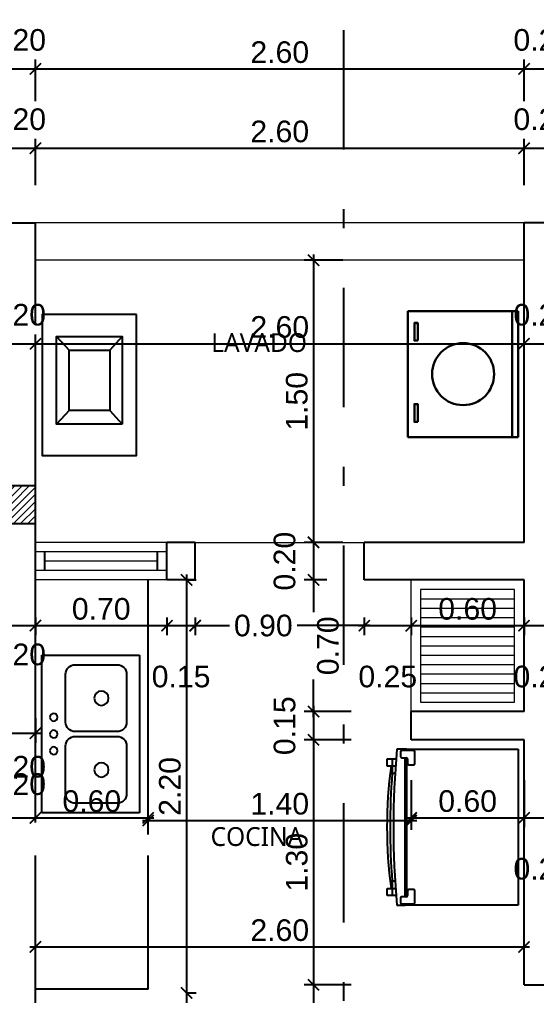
# Model space of a CAD drawing. Header units: feet. Extents: x -417 to 46, y -646 to -218.
# Drawn here: x -98.4 to -95.65, y -303.17 to -297.98 of the extents above; entities that cross this region are included whole.
import ezdxf

# ---------------------------------------------------------------- set-up
doc = ezdxf.new("R2010")
doc.units = ezdxf.units.FT
doc.header["$MEASUREMENT"] = 0
doc.linetypes.add('DASHDOT', pattern=[25.4, 12.7, -6.35, 0, -6.35])
for name, color, linetype, lineweight in [('A-GENM', 8, 'Continuous', 9), ('A-WALL', 4, 'Continuous', 25), ('closet', 8, 'Continuous', 5), ('DIM-COTAS', 1, 'Continuous', 5), ('FURN', 2, 'Continuous', 30), ('Piso', 8, 'Continuous', 9), ('TXT', 2, 'Continuous', 9)]:
    doc.layers.add(name, color=color, linetype=linetype, lineweight=lineweight)
for name, color, linetype in [('COCINA', 2, 'Continuous'), ('columna', 9, 'Continuous'), ('DIM', 10, 'Continuous'), ('GRDUTIY', 5, 'Continuous'), ('PERT-VENT', 2, 'Continuous')]:
    doc.layers.add(name, color=color, linetype=linetype)
doc.styles.add('ads', font='trebuc.ttf', dxfattribs={"height": 0.14})
doc.styles.get("Standard").update_dxf_attribs({"font": 'arial.ttf', "height": 0.115})
doc.dimstyles.new('KEILY', dxfattribs={"dimtxt": 0.115, "dimasz": 0.06, "dimexe": 0.05, "dimexo": 0.2, "dimgap": 0.03, "dimtad": 1, "dimzin": 1, "dimdsep": 46, "dimtxsty": 'Standard', "dimblk": 'ARCHTICK', "dimcen": 2.5, "dimdle": 0.03, "dimclrd": 256, "dimclre": 256, "dimclrt": 7, "dimadec": 0, "dimazin": 0, "dimtfac": 1, "dimtmove": 2, "dimatfit": 3, "dimfxl": 0.2, "dimfxlon": 1, "dimtolj": 1, "dimtzin": 1, "dimarcsym": 0})

# ---------------------------------------------------------------- blocks, each defined once
blk = doc.blocks.new('A$C2C3967B4')
at = {"layer": 'COCINA'}
for p, q in [((0.8382, 0.5199), (0, 0.5199)), ((0, 0.5199), (0, 0)), ((0.8382, 0), (0.8382, 0.5199)), ((0.3556, 0.3929), (0.1016, 0.3929)), ((0.7366, 0.3929), (0.4826, 0.3929)), ((0.0508, 0.3421), (0.0508, 0.1189)), ((0.4064, 0.1189), (0.4064, 0.3421)), ((0.4318, 0.3421), (0.4318, 0.1189)), ((0.7874, 0.1189), (0.7874, 0.3421)), ((0.1016, 0.0681), (0.3556, 0.0681)), ((0.4826, 0.0681), (0.7366, 0.0681)), ((0, 0), (0.8382, 0))]:
    blk.add_line(p, q, dxfattribs=at)
for centre, radius in [((0.3302, 0.4564), 0.0201), ((0.4191, 0.4564), 0.0201), ((0.508, 0.4564), 0.0201), ((0.2286, 0.2024), 0.0381), ((0.6096, 0.2024), 0.0381)]:
    blk.add_circle(centre, radius, dxfattribs=at)
for centre, start, end in [((0.1016, 0.3421), 90, 180), ((0.3556, 0.3421), 0, 90), ((0.4826, 0.3421), 90, 180), ((0.7366, 0.3421), 0, 90), ((0.1016, 0.1189), 180, 270), ((0.3556, 0.1189), 270, 0), ((0.4826, 0.1189), 180, 270), ((0.7366, 0.1189), 270, 0)]:
    blk.add_arc(centre, 0.0508, start, end, dxfattribs=at)
blk = doc.blocks.new('A$C007B5363')
at = {"layer": 'COCINA'}
for p, q in [((0, 0.8287), (0.5944, 0.8287)), ((0, 0), (0, 0.8287)), ((0.5507, 0.816), (0.5507, 0.7525)), ((0.6206, 0.8223), (0.5571, 0.8223)), ((0.5944, 0.8287), (0.6007, 0.8287)), ((0.5944, 0.8223), (0.5944, 0.8287)), ((0.5944, 0.0446), (0.5944, 0.7841)), ((0.5952, 0.7842), (0.6206, 0.7842)), ((0.6007, 0.8287), (0.6007, 0.8223)), ((0.6452, 0.8287), (0.6007, 0.8287)), ((0.6007, 0.7842), (0.6007, 0.0445)), ((0.6269, 0.7906), (0.6269, 0.816)), ((0.5571, 0.7461), (0.5825, 0.7461)), ((0.5888, 0.7525), (0.5888, 0.7779)), ((0.6487, 0.7779), (0.6706, 0.7779)), ((0.6706, 0.7398), (0.6513, 0.7398)), ((0.6706, 0.7779), (0.6975, 0.7779)), ((0.6706, 0.7398), (0.6706, 0.7779)), ((0.6706, 0.7398), (0.6706, 0.7779)), ((0.6975, 0.7398), (0.6706, 0.7398)), ((0.6706, 0.7398), (0.6706, 0.7017)), ((0.6706, 0.7017), (0.6706, 0.7398)), ((0.6987, 0.7398), (0.6987, 0.7779)), ((0.6539, 0.7017), (0.6706, 0.7017)), ((0.6706, 0.127), (0.6539, 0.127)), ((0.6706, 0.127), (0.6706, 0.0889)), ((0.6706, 0.0889), (0.6706, 0.127)), ((0.5507, 0.0762), (0.5507, 0.0127)), ((0.5825, 0.0826), (0.5571, 0.0826)), ((0.5888, 0.0508), (0.5888, 0.0762)), ((0.6513, 0.0889), (0.6706, 0.0889)), ((0.6706, 0.0889), (0.6975, 0.0889)), ((0.6706, 0.0508), (0.6706, 0.0889)), ((0.6706, 0.0508), (0.6706, 0.0889)), ((0.6987, 0.0508), (0.6987, 0.0889)), ((0.5944, 0), (0, 0)), ((0.5571, 0.0064), (0.6206, 0.0064)), ((0.5944, 0), (0.5944, 0.0064)), ((0.5944, 0), (0.6007, 0)), ((0.6206, 0.0445), (0.5952, 0.0445)), ((0.6007, 0.0064), (0.6007, 0)), ((0.6007, 0), (0.6452, 0)), ((0.6269, 0.0127), (0.6269, 0.0381)), ((0.6706, 0.0508), (0.6487, 0.0508)), ((0.6975, 0.0508), (0.6706, 0.0508))]:
    blk.add_line(p, q, dxfattribs=at)
for centre, radius, start, end in [((0.5571, 0.816), 0.00635, 90, 180), ((0.5952, 0.7779), 0.00635, 90, 180), ((0.6206, 0.816), 0.00635, 360, 90), ((0.6206, 0.7906), 0.00635, 270, 360), ((-3.8512, 0.4143), 4.5154, 354.7351, 5.2649), ((0.5571, 0.7525), 0.00635, 180, 270), ((0.5825, 0.7525), 0.00635, 270, 360), ((-1.6745, 0.4143), 2.3731, 352.1151, 7.8849), ((-3.0793, 0.4143), 3.7608, 355.6182, 4.3818), ((0.5571, 0.0762), 0.00635, 90, 180), ((0.5825, 0.0762), 0.00635, 360, 90), ((0.5571, 0.0127), 0.00635, 180, 270), ((0.5952, 0.0508), 0.00635, 180, 270), ((0.6206, 0.0381), 0.00635, 360, 90), ((0.6206, 0.0127), 0.00635, 270, 360)]:
    blk.add_arc(centre, radius, start, end, dxfattribs=at)
blk = doc.blocks.new('A$C01EB0BB3')
at = {"layer": 'FURN'}
for p, q in [((0, 0, 224.5603), (0, 0.6096, 224.5603)), ((0, 0.6096, 224.5603), (0.5334, 0.6096, 224.5603)), ((0.5034, 0.6096, 224.5603), (0.5034, 0, 224.5603)), ((0.5334, 0.6096, 224.5603), (0.5334, 0, 224.5603)), ((0.5334, 0, 224.5603), (0, 0, 224.5603))]:
    blk.add_line(p, q, dxfattribs=at)
at = {"layer": 'FURN', "ltscale": 0.02, "elevation": 224.5603}
for points in [[(0.047, 0.5357), (0.047, 0.4496), (0.0315, 0.4496), (0.0315, 0.5357)], [(0.047, 0.1432), (0.047, 0.0572), (0.0315, 0.0572), (0.0315, 0.1432)]]:
    blk.add_lwpolyline(points, close=True, dxfattribs=at)
at = {"layer": 'FURN', "ltscale": 0.02}
blk.add_circle((0.2667, 0.3048, 224.5603), 0.15, dxfattribs=at)
blk = doc.blocks.new('_ArchTick')
at = {"layer": 'DIM-COTAS', "color": 0, "const_width": 0.15}
blk.add_lwpolyline([(-0.5, -0.5), (0.5, 0.5)], dxfattribs=at)
blk = doc.blocks.new('*D765')
at = {"layer": 'Defpoints', "color": 0, "transparency": 16777216}
for p in [(-98.3143, -298.6612), (-98.5143, -299.057), (-98.3143, -299.057)]:
    blk.add_point(p, dxfattribs=at)
at = {"layer": 'DIM', "lineweight": -2, "transparency": 16777216}
for p, q in [((-98.5143, -298.857), (-98.5143, -298.6112)), ((-98.3143, -298.857), (-98.3143, -298.6112)), ((-98.5443, -298.6612), (-98.2843, -298.6612))]:
    blk.add_line(p, q, dxfattribs=at)
at = {"layer": 'DIM', "lineweight": -2, "transparency": 16777216, "xscale": 0.06, "yscale": 0.06, "zscale": 0.06, "rotation": 180}
blk.add_blockref('_ArchTick', (-98.5143, -298.6612), dxfattribs=at)
at = {"layer": 'DIM', "lineweight": -2, "transparency": 16777216, "xscale": 0.06, "yscale": 0.06, "zscale": 0.06}
blk.add_blockref('_ArchTick', (-98.3143, -298.6612), dxfattribs=at)
at = {"layer": 'DIM', "color": 7, "transparency": 16777216, "insert": (-98.4143, -298.5075), "char_height": 0.115, "attachment_point": 5}
blk.add_mtext('\\A1;0.20', dxfattribs=at)
blk = doc.blocks.new('*D766')
at = {"layer": 'Defpoints', "color": 0, "transparency": 16777216}
for p in [(-95.7143, -298.6612), (-98.3143, -299.057), (-95.7143, -299.057)]:
    blk.add_point(p, dxfattribs=at)
at = {"layer": 'DIM', "lineweight": -2, "transparency": 16777216}
for p, q in [((-98.3143, -298.857), (-98.3143, -298.6112)), ((-95.7143, -298.857), (-95.7143, -298.6112)), ((-98.3443, -298.6612), (-95.6843, -298.6612))]:
    blk.add_line(p, q, dxfattribs=at)
at = {"layer": 'DIM', "lineweight": -2, "transparency": 16777216, "xscale": 0.06, "yscale": 0.06, "zscale": 0.06, "rotation": 180}
blk.add_blockref('_ArchTick', (-98.3143, -298.6612), dxfattribs=at)
at = {"layer": 'DIM', "lineweight": -2, "transparency": 16777216, "xscale": 0.06, "yscale": 0.06, "zscale": 0.06}
blk.add_blockref('_ArchTick', (-95.7143, -298.6612), dxfattribs=at)
at = {"layer": 'DIM', "color": 7, "transparency": 16777216, "insert": (-97.0143, -298.5725), "char_height": 0.115, "attachment_point": 5}
blk.add_mtext('\\A1;2.60', dxfattribs=at)
blk = doc.blocks.new('*D767')
at = {"layer": 'Defpoints', "color": 0, "transparency": 16777216}
for p in [(-95.5143, -298.6612), (-95.7143, -299.057), (-95.5143, -299.257)]:
    blk.add_point(p, dxfattribs=at)
at = {"layer": 'DIM', "lineweight": -2, "transparency": 16777216}
for p, q in [((-95.7143, -298.857), (-95.7143, -298.6112)), ((-95.5143, -298.8612), (-95.5143, -298.6112)), ((-95.7443, -298.6612), (-95.4843, -298.6612))]:
    blk.add_line(p, q, dxfattribs=at)
at = {"layer": 'DIM', "lineweight": -2, "transparency": 16777216, "xscale": 0.06, "yscale": 0.06, "zscale": 0.06, "rotation": 180}
blk.add_blockref('_ArchTick', (-95.7143, -298.6612), dxfattribs=at)
at = {"layer": 'DIM', "lineweight": -2, "transparency": 16777216, "xscale": 0.06, "yscale": 0.06, "zscale": 0.06}
blk.add_blockref('_ArchTick', (-95.5143, -298.6612), dxfattribs=at)
at = {"layer": 'DIM', "color": 7, "transparency": 16777216, "insert": (-95.6143, -298.5075), "char_height": 0.115, "attachment_point": 5}
blk.add_mtext('\\A1;0.20', dxfattribs=at)
blk = doc.blocks.new('*D537')
at = {"layer": 'Defpoints', "color": 0, "transparency": 16777216}
for p in [(-98.3143, -298.2395), (-98.5143, -298.6112), (-98.3143, -298.6112)]:
    blk.add_point(p, dxfattribs=at)
at = {"layer": 'DIM', "lineweight": -2, "transparency": 16777216}
for p, q in [((-98.5143, -298.4112), (-98.5143, -298.1895)), ((-98.3143, -298.4112), (-98.3143, -298.1895)), ((-98.5443, -298.2395), (-98.2843, -298.2395))]:
    blk.add_line(p, q, dxfattribs=at)
at = {"layer": 'DIM', "lineweight": -2, "transparency": 16777216, "xscale": 0.06, "yscale": 0.06, "zscale": 0.06, "rotation": 180}
blk.add_blockref('_ArchTick', (-98.5143, -298.2395), dxfattribs=at)
at = {"layer": 'DIM', "lineweight": -2, "transparency": 16777216, "xscale": 0.06, "yscale": 0.06, "zscale": 0.06}
blk.add_blockref('_ArchTick', (-98.3143, -298.2395), dxfattribs=at)
at = {"layer": 'DIM', "color": 7, "transparency": 16777216, "insert": (-98.4143, -298.0858), "char_height": 0.115, "attachment_point": 5}
blk.add_mtext('\\A1;0.20', dxfattribs=at)
blk = doc.blocks.new('*D538')
at = {"layer": 'Defpoints', "color": 0, "transparency": 16777216}
for p in [(-95.7143, -298.2395), (-98.3143, -298.6112), (-95.7143, -298.6112)]:
    blk.add_point(p, dxfattribs=at)
at = {"layer": 'DIM', "lineweight": -2, "transparency": 16777216}
for p, q in [((-98.3143, -298.4112), (-98.3143, -298.1895)), ((-95.7143, -298.4112), (-95.7143, -298.1895)), ((-98.3443, -298.2395), (-95.6843, -298.2395))]:
    blk.add_line(p, q, dxfattribs=at)
at = {"layer": 'DIM', "lineweight": -2, "transparency": 16777216, "xscale": 0.06, "yscale": 0.06, "zscale": 0.06, "rotation": 180}
blk.add_blockref('_ArchTick', (-98.3143, -298.2395), dxfattribs=at)
at = {"layer": 'DIM', "lineweight": -2, "transparency": 16777216, "xscale": 0.06, "yscale": 0.06, "zscale": 0.06}
blk.add_blockref('_ArchTick', (-95.7143, -298.2395), dxfattribs=at)
at = {"layer": 'DIM', "color": 7, "transparency": 16777216, "insert": (-97.0143, -298.1508), "char_height": 0.115, "attachment_point": 5}
blk.add_mtext('\\A1;2.60', dxfattribs=at)
blk = doc.blocks.new('*D539')
at = {"layer": 'Defpoints', "color": 0, "transparency": 16777216}
for p in [(-95.5143, -298.2395), (-95.7143, -298.6112), (-95.5143, -298.6112)]:
    blk.add_point(p, dxfattribs=at)
at = {"layer": 'DIM', "lineweight": -2, "transparency": 16777216}
for p, q in [((-95.7143, -298.4112), (-95.7143, -298.1895)), ((-95.5143, -298.4112), (-95.5143, -298.1895)), ((-95.7443, -298.2395), (-95.4843, -298.2395))]:
    blk.add_line(p, q, dxfattribs=at)
at = {"layer": 'DIM', "lineweight": -2, "transparency": 16777216, "xscale": 0.06, "yscale": 0.06, "zscale": 0.06, "rotation": 180}
blk.add_blockref('_ArchTick', (-95.7143, -298.2395), dxfattribs=at)
at = {"layer": 'DIM', "lineweight": -2, "transparency": 16777216, "xscale": 0.06, "yscale": 0.06, "zscale": 0.06}
blk.add_blockref('_ArchTick', (-95.5143, -298.2395), dxfattribs=at)
at = {"layer": 'DIM', "color": 7, "transparency": 16777216, "insert": (-95.6143, -298.0858), "char_height": 0.115, "attachment_point": 5}
blk.add_mtext('\\A1;0.20', dxfattribs=at)
blk = doc.blocks.new('*D545')
at = {"layer": 'Defpoints', "color": 0, "transparency": 16777216}
for p in [(-88.4643, -297.8306), (-105.5643, -298.1895), (-88.4643, -298.1895)]:
    blk.add_point(p, dxfattribs=at)
at = {"layer": 'DIM', "lineweight": -2, "transparency": 16777216}
for p, q in [((-105.5643, -297.9895), (-105.5643, -297.7806)), ((-88.4643, -297.9895), (-88.4643, -297.7806)), ((-105.5943, -297.8306), (-88.4343, -297.8306))]:
    blk.add_line(p, q, dxfattribs=at)
at = {"layer": 'DIM', "lineweight": -2, "transparency": 16777216, "xscale": 0.06, "yscale": 0.06, "zscale": 0.06, "rotation": 180}
blk.add_blockref('_ArchTick', (-105.5643, -297.8306), dxfattribs=at)
at = {"layer": 'DIM', "lineweight": -2, "transparency": 16777216, "xscale": 0.06, "yscale": 0.06, "zscale": 0.06}
blk.add_blockref('_ArchTick', (-88.4643, -297.8306), dxfattribs=at)
at = {"layer": 'DIM', "color": 7, "transparency": 16777216, "insert": (-97.0143, -297.7419), "char_height": 0.115, "attachment_point": 5}
blk.add_mtext('\\A1;17.10', dxfattribs=at)
blk = doc.blocks.new('*D650')
at = {"layer": 'Defpoints', "color": 0, "transparency": 16777216}
for p in [(-98.3143, -299.7009), (-98.5143, -300.457), (-98.3143, -300.4931)]:
    blk.add_point(p, dxfattribs=at)
at = {"layer": 'DIM', "lineweight": -2, "transparency": 16777216}
for p, q in [((-98.5143, -299.9009), (-98.5143, -299.6509)), ((-98.3143, -299.9009), (-98.3143, -299.6509)), ((-98.5443, -299.7009), (-98.2843, -299.7009))]:
    blk.add_line(p, q, dxfattribs=at)
at = {"layer": 'DIM', "lineweight": -2, "transparency": 16777216, "xscale": 0.06, "yscale": 0.06, "zscale": 0.06, "rotation": 180}
blk.add_blockref('_ArchTick', (-98.5143, -299.7009), dxfattribs=at)
at = {"layer": 'DIM', "lineweight": -2, "transparency": 16777216, "xscale": 0.06, "yscale": 0.06, "zscale": 0.06}
blk.add_blockref('_ArchTick', (-98.3143, -299.7009), dxfattribs=at)
at = {"layer": 'DIM', "color": 7, "transparency": 16777216, "insert": (-98.4143, -299.5472), "char_height": 0.115, "attachment_point": 5}
blk.add_mtext('\\A1;0.20', dxfattribs=at)
blk = doc.blocks.new('*D632')
at = {"layer": 'Defpoints', "color": 0, "transparency": 16777216}
for p in [(-95.7143, -299.7009), (-95.7143, -300.4308), (-98.3143, -300.4931)]:
    blk.add_point(p, dxfattribs=at)
at = {"layer": 'DIM', "lineweight": -2, "transparency": 16777216}
for p, q in [((-98.3143, -299.9009), (-98.3143, -299.6509)), ((-95.7143, -299.9009), (-95.7143, -299.6509)), ((-98.3443, -299.7009), (-95.6843, -299.7009))]:
    blk.add_line(p, q, dxfattribs=at)
at = {"layer": 'DIM', "lineweight": -2, "transparency": 16777216, "xscale": 0.06, "yscale": 0.06, "zscale": 0.06, "rotation": 180}
blk.add_blockref('_ArchTick', (-98.3143, -299.7009), dxfattribs=at)
at = {"layer": 'DIM', "lineweight": -2, "transparency": 16777216, "xscale": 0.06, "yscale": 0.06, "zscale": 0.06}
blk.add_blockref('_ArchTick', (-95.7143, -299.7009), dxfattribs=at)
at = {"layer": 'DIM', "color": 7, "transparency": 16777216, "insert": (-97.0143, -299.6122), "char_height": 0.115, "attachment_point": 5}
blk.add_mtext('\\A1;2.60', dxfattribs=at)
blk = doc.blocks.new('*D633')
at = {"layer": 'Defpoints', "color": 0, "transparency": 16777216}
for p in [(-95.5143, -299.7009), (-95.7143, -300.4308), (-95.5143, -300.4308)]:
    blk.add_point(p, dxfattribs=at)
at = {"layer": 'DIM', "lineweight": -2, "transparency": 16777216}
for p, q in [((-95.7143, -299.9009), (-95.7143, -299.6509)), ((-95.5143, -299.9009), (-95.5143, -299.6509)), ((-95.7443, -299.7009), (-95.4843, -299.7009))]:
    blk.add_line(p, q, dxfattribs=at)
at = {"layer": 'DIM', "lineweight": -2, "transparency": 16777216, "xscale": 0.06, "yscale": 0.06, "zscale": 0.06, "rotation": 180}
blk.add_blockref('_ArchTick', (-95.7143, -299.7009), dxfattribs=at)
at = {"layer": 'DIM', "lineweight": -2, "transparency": 16777216, "xscale": 0.06, "yscale": 0.06, "zscale": 0.06}
blk.add_blockref('_ArchTick', (-95.5143, -299.7009), dxfattribs=at)
at = {"layer": 'DIM', "color": 7, "transparency": 16777216, "insert": (-95.6143, -299.5472), "char_height": 0.115, "attachment_point": 5}
blk.add_mtext('\\A1;0.20', dxfattribs=at)
blk = doc.blocks.new('*D673')
at = {"layer": 'Defpoints', "color": 0, "transparency": 16777216}
for p in [(-98.3143, -300.957), (-98.3143, -301.1999), (-98.5143, -301.4522)]:
    blk.add_point(p, dxfattribs=at)
at = {"layer": 'DIM', "lineweight": -2, "transparency": 16777216}
for p, q in [((-98.5143, -301.2522), (-98.5143, -301.1499)), ((-98.3143, -301.157), (-98.3143, -301.2499)), ((-98.5443, -301.1999), (-98.2843, -301.1999))]:
    blk.add_line(p, q, dxfattribs=at)
at = {"layer": 'DIM', "lineweight": -2, "transparency": 16777216, "xscale": 0.06, "yscale": 0.06, "zscale": 0.06, "rotation": 180}
blk.add_blockref('_ArchTick', (-98.5143, -301.1999), dxfattribs=at)
at = {"layer": 'DIM', "lineweight": -2, "transparency": 16777216, "xscale": 0.06, "yscale": 0.06, "zscale": 0.06}
blk.add_blockref('_ArchTick', (-98.3143, -301.1999), dxfattribs=at)
at = {"layer": 'DIM', "color": 7, "transparency": 16777216, "insert": (-98.4143, -301.3536), "char_height": 0.115, "attachment_point": 5}
blk.add_mtext('\\A1;0.20', dxfattribs=at)
blk = doc.blocks.new('*D674')
at = {"layer": 'Defpoints', "color": 0, "transparency": 16777216}
for p in [(-98.3143, -300.957), (-97.6143, -300.957), (-97.6143, -301.1999)]:
    blk.add_point(p, dxfattribs=at)
at = {"layer": 'DIM', "lineweight": -2, "transparency": 16777216}
for p, q in [((-98.3143, -301.157), (-98.3143, -301.2499)), ((-97.6143, -301.157), (-97.6143, -301.2499)), ((-98.3443, -301.1999), (-97.5843, -301.1999))]:
    blk.add_line(p, q, dxfattribs=at)
at = {"layer": 'DIM', "lineweight": -2, "transparency": 16777216, "xscale": 0.06, "yscale": 0.06, "zscale": 0.06, "rotation": 180}
blk.add_blockref('_ArchTick', (-98.3143, -301.1999), dxfattribs=at)
at = {"layer": 'DIM', "lineweight": -2, "transparency": 16777216, "xscale": 0.06, "yscale": 0.06, "zscale": 0.06}
blk.add_blockref('_ArchTick', (-97.6143, -301.1999), dxfattribs=at)
at = {"layer": 'DIM', "color": 7, "transparency": 16777216, "insert": (-97.9643, -301.1112), "char_height": 0.115, "attachment_point": 5}
blk.add_mtext('\\A1;0.70', dxfattribs=at)
blk = doc.blocks.new('*D675')
at = {"layer": 'Defpoints', "color": 0, "transparency": 16777216}
for p in [(-97.6143, -300.957), (-97.4643, -300.957), (-97.4643, -301.1999)]:
    blk.add_point(p, dxfattribs=at)
at = {"layer": 'DIM', "lineweight": -2, "transparency": 16777216}
for p, q in [((-97.6143, -301.157), (-97.6143, -301.2499)), ((-97.4643, -301.157), (-97.4643, -301.2499)), ((-97.6443, -301.1999), (-97.4343, -301.1999))]:
    blk.add_line(p, q, dxfattribs=at)
at = {"layer": 'DIM', "lineweight": -2, "transparency": 16777216, "xscale": 0.06, "yscale": 0.06, "zscale": 0.06, "rotation": 180}
blk.add_blockref('_ArchTick', (-97.6143, -301.1999), dxfattribs=at)
at = {"layer": 'DIM', "lineweight": -2, "transparency": 16777216, "xscale": 0.06, "yscale": 0.06, "zscale": 0.06}
blk.add_blockref('_ArchTick', (-97.4643, -301.1999), dxfattribs=at)
at = {"layer": 'DIM', "color": 7, "transparency": 16777216, "insert": (-97.5393, -301.4711), "char_height": 0.115, "attachment_point": 5}
blk.add_mtext('\\A1;0.15', dxfattribs=at)
blk = doc.blocks.new('*D676')
at = {"layer": 'Defpoints', "color": 0, "transparency": 16777216}
for p in [(-97.4643, -300.957), (-96.5643, -300.957), (-96.5643, -301.1999)]:
    blk.add_point(p, dxfattribs=at)
at = {"layer": 'DIM', "lineweight": -2, "transparency": 16777216}
for p, q in [((-97.4643, -301.157), (-97.4643, -301.2499)), ((-96.5643, -301.157), (-96.5643, -301.2499)), ((-97.4943, -301.1999), (-97.2808, -301.1999)), ((-96.5343, -301.1999), (-96.9224, -301.1999))]:
    blk.add_line(p, q, dxfattribs=at)
at = {"layer": 'DIM', "lineweight": -2, "transparency": 16777216, "xscale": 0.06, "yscale": 0.06, "zscale": 0.06, "rotation": 180}
blk.add_blockref('_ArchTick', (-97.4643, -301.1999), dxfattribs=at)
at = {"layer": 'DIM', "lineweight": -2, "transparency": 16777216, "xscale": 0.06, "yscale": 0.06, "zscale": 0.06}
blk.add_blockref('_ArchTick', (-96.5643, -301.1999), dxfattribs=at)
at = {"layer": 'DIM', "color": 7, "transparency": 16777216, "insert": (-97.1016, -301.1999), "char_height": 0.115, "attachment_point": 5}
blk.add_mtext('\\A1;0.90', dxfattribs=at)
blk = doc.blocks.new('*D677')
at = {"layer": 'Defpoints', "color": 0, "transparency": 16777216}
for p in [(-96.5643, -300.957), (-96.3143, -300.957), (-96.3143, -301.1999)]:
    blk.add_point(p, dxfattribs=at)
at = {"layer": 'DIM', "lineweight": -2, "transparency": 16777216}
for p, q in [((-96.5643, -301.157), (-96.5643, -301.2499)), ((-96.3143, -301.157), (-96.3143, -301.2499)), ((-96.5943, -301.1999), (-96.2843, -301.1999))]:
    blk.add_line(p, q, dxfattribs=at)
at = {"layer": 'DIM', "lineweight": -2, "transparency": 16777216, "xscale": 0.06, "yscale": 0.06, "zscale": 0.06, "rotation": 180}
blk.add_blockref('_ArchTick', (-96.5643, -301.1999), dxfattribs=at)
at = {"layer": 'DIM', "lineweight": -2, "transparency": 16777216, "xscale": 0.06, "yscale": 0.06, "zscale": 0.06}
blk.add_blockref('_ArchTick', (-96.3143, -301.1999), dxfattribs=at)
at = {"layer": 'DIM', "color": 7, "transparency": 16777216, "insert": (-96.4393, -301.4711), "char_height": 0.115, "attachment_point": 5}
blk.add_mtext('\\A1;0.25', dxfattribs=at)
blk = doc.blocks.new('*D678')
at = {"layer": 'Defpoints', "color": 0, "transparency": 16777216}
for p in [(-96.3143, -300.957), (-95.7143, -300.957), (-95.7143, -301.1999)]:
    blk.add_point(p, dxfattribs=at)
at = {"layer": 'DIM', "lineweight": -2, "transparency": 16777216}
for p, q in [((-96.3143, -301.157), (-96.3143, -301.2499)), ((-95.7143, -301.157), (-95.7143, -301.2499)), ((-96.3443, -301.1999), (-95.6843, -301.1999))]:
    blk.add_line(p, q, dxfattribs=at)
at = {"layer": 'DIM', "lineweight": -2, "transparency": 16777216, "xscale": 0.06, "yscale": 0.06, "zscale": 0.06, "rotation": 180}
blk.add_blockref('_ArchTick', (-96.3143, -301.1999), dxfattribs=at)
at = {"layer": 'DIM', "lineweight": -2, "transparency": 16777216, "xscale": 0.06, "yscale": 0.06, "zscale": 0.06}
blk.add_blockref('_ArchTick', (-95.7143, -301.1999), dxfattribs=at)
at = {"layer": 'DIM', "color": 7, "transparency": 16777216, "insert": (-96.0143, -301.1112), "char_height": 0.115, "attachment_point": 5}
blk.add_mtext('\\A1;0.60', dxfattribs=at)
blk = doc.blocks.new('*D679')
at = {"layer": 'Defpoints', "color": 0, "transparency": 16777216}
for p in [(-95.7143, -300.957), (-95.5143, -300.9381), (-95.5143, -301.1999)]:
    blk.add_point(p, dxfattribs=at)
at = {"layer": 'DIM', "lineweight": -2, "transparency": 16777216}
for p, q in [((-95.7143, -301.157), (-95.7143, -301.2499)), ((-95.5143, -301.1381), (-95.5143, -301.2499)), ((-95.7443, -301.1999), (-95.4843, -301.1999))]:
    blk.add_line(p, q, dxfattribs=at)
at = {"layer": 'DIM', "lineweight": -2, "transparency": 16777216, "xscale": 0.06, "yscale": 0.06, "zscale": 0.06, "rotation": 180}
blk.add_blockref('_ArchTick', (-95.7143, -301.1999), dxfattribs=at)
at = {"layer": 'DIM', "lineweight": -2, "transparency": 16777216, "xscale": 0.06, "yscale": 0.06, "zscale": 0.06}
blk.add_blockref('_ArchTick', (-95.5143, -301.1999), dxfattribs=at)
at = {"layer": 'DIM', "color": 7, "transparency": 16777216, "insert": (-95.6143, -301.4711), "char_height": 0.115, "attachment_point": 5}
blk.add_mtext('\\A1;0.20', dxfattribs=at)
blk = doc.blocks.new('*D689')
at = {"layer": 'Defpoints', "color": 0, "transparency": 16777216}
for p in [(-98.3143, -301.4924), (-98.5143, -301.7081), (-98.3143, -301.7722)]:
    blk.add_point(p, dxfattribs=at)
at = {"layer": 'DIM', "lineweight": -2, "transparency": 16777216}
for p, q in [((-98.3143, -301.6924), (-98.3143, -301.8222)), ((-98.5443, -301.7722), (-98.2843, -301.7722)), ((-98.5143, -301.7722), (-98.5143, -301.8222))]:
    blk.add_line(p, q, dxfattribs=at)
at = {"layer": 'DIM', "lineweight": -2, "transparency": 16777216, "xscale": 0.06, "yscale": 0.06, "zscale": 0.06, "rotation": 180}
blk.add_blockref('_ArchTick', (-98.5143, -301.7722), dxfattribs=at)
at = {"layer": 'DIM', "lineweight": -2, "transparency": 16777216, "xscale": 0.06, "yscale": 0.06, "zscale": 0.06}
blk.add_blockref('_ArchTick', (-98.3143, -301.7722), dxfattribs=at)
at = {"layer": 'DIM', "color": 7, "transparency": 16777216, "insert": (-98.4143, -302.0434), "char_height": 0.115, "attachment_point": 5}
blk.add_mtext('\\A1;0.20', dxfattribs=at)
blk = doc.blocks.new('*D690')
at = {"layer": 'Defpoints', "color": 0, "transparency": 16777216}
for p in [(-98.5143, -301.93), (-98.3143, -302.2221), (-98.3143, -302.4468)]:
    blk.add_point(p, dxfattribs=at)
at = {"layer": 'DIM', "lineweight": -2, "transparency": 16777216}
for p, q in [((-98.5143, -302.13), (-98.5143, -302.2721)), ((-98.3143, -302.2468), (-98.3143, -302.1721)), ((-98.5443, -302.2221), (-98.2843, -302.2221))]:
    blk.add_line(p, q, dxfattribs=at)
at = {"layer": 'DIM', "lineweight": -2, "transparency": 16777216, "xscale": 0.06, "yscale": 0.06, "zscale": 0.06, "rotation": 180}
blk.add_blockref('_ArchTick', (-98.5143, -302.2221), dxfattribs=at)
at = {"layer": 'DIM', "lineweight": -2, "transparency": 16777216, "xscale": 0.06, "yscale": 0.06, "zscale": 0.06}
blk.add_blockref('_ArchTick', (-98.3143, -302.2221), dxfattribs=at)
at = {"layer": 'DIM', "color": 7, "transparency": 16777216, "insert": (-98.4143, -301.9509), "char_height": 0.115, "attachment_point": 5}
blk.add_mtext('\\A1;0.20', dxfattribs=at)
blk = doc.blocks.new('*D691')
at = {"layer": 'Defpoints', "color": 0, "transparency": 16777216}
for p in [(-97.7143, -302.2221), (-98.3143, -302.4468), (-97.7143, -302.5111)]:
    blk.add_point(p, dxfattribs=at)
at = {"layer": 'DIM', "lineweight": -2, "transparency": 16777216}
for p, q in [((-98.3143, -302.2468), (-98.3143, -302.1721)), ((-97.7143, -302.3111), (-97.7143, -302.1721)), ((-98.3443, -302.2221), (-97.6843, -302.2221))]:
    blk.add_line(p, q, dxfattribs=at)
at = {"layer": 'DIM', "lineweight": -2, "transparency": 16777216, "xscale": 0.06, "yscale": 0.06, "zscale": 0.06, "rotation": 180}
blk.add_blockref('_ArchTick', (-98.3143, -302.2221), dxfattribs=at)
at = {"layer": 'DIM', "lineweight": -2, "transparency": 16777216, "xscale": 0.06, "yscale": 0.06, "zscale": 0.06}
blk.add_blockref('_ArchTick', (-97.7143, -302.2221), dxfattribs=at)
at = {"layer": 'DIM', "color": 7, "transparency": 16777216, "insert": (-98.0143, -302.1334), "char_height": 0.115, "attachment_point": 5}
blk.add_mtext('\\A1;0.60', dxfattribs=at)
blk = doc.blocks.new('*D695')
at = {"layer": 'Defpoints', "color": 0, "transparency": 16777216}
for p in [(-96.3143, -301.807), (-96.3143, -302.2363), (-97.7143, -302.5111)]:
    blk.add_point(p, dxfattribs=at)
at = {"layer": 'DIM', "lineweight": -2, "transparency": 16777216}
for p, q in [((-96.3143, -302.0363), (-96.3143, -302.2863)), ((-97.7143, -302.3111), (-97.7143, -302.1863)), ((-97.7443, -302.2363), (-96.2843, -302.2363))]:
    blk.add_line(p, q, dxfattribs=at)
at = {"layer": 'DIM', "lineweight": -2, "transparency": 16777216, "xscale": 0.06, "yscale": 0.06, "zscale": 0.06, "rotation": 180}
blk.add_blockref('_ArchTick', (-97.7143, -302.2363), dxfattribs=at)
at = {"layer": 'DIM', "lineweight": -2, "transparency": 16777216, "xscale": 0.06, "yscale": 0.06, "zscale": 0.06}
blk.add_blockref('_ArchTick', (-96.3143, -302.2363), dxfattribs=at)
at = {"layer": 'DIM', "color": 7, "transparency": 16777216, "insert": (-97.0143, -302.1475), "char_height": 0.115, "attachment_point": 5}
blk.add_mtext('\\A1;1.40', dxfattribs=at)
blk = doc.blocks.new('*D696')
at = {"layer": 'Defpoints', "color": 0, "transparency": 16777216}
for p in [(-96.3143, -301.807), (-95.7143, -301.807), (-95.7143, -302.2221)]:
    blk.add_point(p, dxfattribs=at)
at = {"layer": 'DIM', "lineweight": -2, "transparency": 16777216}
for p, q in [((-96.3143, -302.0221), (-96.3143, -302.2721)), ((-95.7143, -302.0221), (-95.7143, -302.2721)), ((-96.3443, -302.2221), (-95.6843, -302.2221))]:
    blk.add_line(p, q, dxfattribs=at)
at = {"layer": 'DIM', "lineweight": -2, "transparency": 16777216, "xscale": 0.06, "yscale": 0.06, "zscale": 0.06, "rotation": 180}
blk.add_blockref('_ArchTick', (-96.3143, -302.2221), dxfattribs=at)
at = {"layer": 'DIM', "lineweight": -2, "transparency": 16777216, "xscale": 0.06, "yscale": 0.06, "zscale": 0.06}
blk.add_blockref('_ArchTick', (-95.7143, -302.2221), dxfattribs=at)
at = {"layer": 'DIM', "color": 7, "transparency": 16777216, "insert": (-96.0143, -302.1334), "char_height": 0.115, "attachment_point": 5}
blk.add_mtext('\\A1;0.60', dxfattribs=at)
blk = doc.blocks.new('*D697')
at = {"layer": 'Defpoints', "color": 0, "transparency": 16777216}
for p in [(-95.7143, -301.807), (-95.5143, -301.816), (-95.5143, -302.2221)]:
    blk.add_point(p, dxfattribs=at)
at = {"layer": 'DIM', "lineweight": -2, "transparency": 16777216}
for p, q in [((-95.7143, -302.0221), (-95.7143, -302.2721)), ((-95.5143, -302.0221), (-95.5143, -302.2721)), ((-95.7443, -302.2221), (-95.4843, -302.2221))]:
    blk.add_line(p, q, dxfattribs=at)
at = {"layer": 'DIM', "lineweight": -2, "transparency": 16777216, "xscale": 0.06, "yscale": 0.06, "zscale": 0.06, "rotation": 180}
blk.add_blockref('_ArchTick', (-95.7143, -302.2221), dxfattribs=at)
at = {"layer": 'DIM', "lineweight": -2, "transparency": 16777216, "xscale": 0.06, "yscale": 0.06, "zscale": 0.06}
blk.add_blockref('_ArchTick', (-95.5143, -302.2221), dxfattribs=at)
at = {"layer": 'DIM', "color": 7, "transparency": 16777216, "insert": (-95.6143, -302.4932), "char_height": 0.115, "attachment_point": 5}
blk.add_mtext('\\A1;0.20', dxfattribs=at)
blk = doc.blocks.new('*D698')
at = {"layer": 'Defpoints', "color": 0, "transparency": 16777216}
for p in [(-95.7143, -302.9085), (-98.3143, -302.9326), (-95.7143, -302.9326)]:
    blk.add_point(p, dxfattribs=at)
at = {"layer": 'DIM', "lineweight": -2, "transparency": 16777216}
for p, q in [((-98.3143, -302.9085), (-98.3143, -302.8585)), ((-95.7143, -302.9085), (-95.7143, -302.8585)), ((-98.3443, -302.9085), (-95.6843, -302.9085))]:
    blk.add_line(p, q, dxfattribs=at)
at = {"layer": 'DIM', "lineweight": -2, "transparency": 16777216, "xscale": 0.06, "yscale": 0.06, "zscale": 0.06, "rotation": 180}
blk.add_blockref('_ArchTick', (-98.3143, -302.9085), dxfattribs=at)
at = {"layer": 'DIM', "lineweight": -2, "transparency": 16777216, "xscale": 0.06, "yscale": 0.06, "zscale": 0.06}
blk.add_blockref('_ArchTick', (-95.7143, -302.9085), dxfattribs=at)
at = {"layer": 'DIM', "color": 7, "transparency": 16777216, "insert": (-97.0143, -302.8198), "char_height": 0.115, "attachment_point": 5}
blk.add_mtext('\\A1;2.60', dxfattribs=at)
blk = doc.blocks.new('*D573')
at = {"layer": 'Defpoints', "color": 0, "transparency": 16777216}
for p in [(-96.4791, -299.257), (-96.8344, -300.757), (-96.4791, -300.757)]:
    blk.add_point(p, dxfattribs=at)
at = {"layer": 'DIM', "lineweight": -2, "transparency": 16777216}
for p, q in [((-96.8344, -299.227), (-96.8344, -300.787)), ((-96.6791, -299.257), (-96.8844, -299.257)), ((-96.6791, -300.757), (-96.8844, -300.757))]:
    blk.add_line(p, q, dxfattribs=at)
at = {"layer": 'DIM', "lineweight": -2, "transparency": 16777216, "xscale": 0.06, "yscale": 0.06, "zscale": 0.06}
for p, rotation in [((-96.8344, -299.257), 90), ((-96.8344, -300.757), 270)]:
    blk.add_blockref('_ArchTick', p, dxfattribs=dict(at, rotation=rotation))
at = {"layer": 'DIM', "color": 7, "transparency": 16777216, "insert": (-96.9232, -300.007), "char_height": 0.115, "attachment_point": 5, "rotation": 90}
blk.add_mtext('\\A1;1.50', dxfattribs=at)
blk = doc.blocks.new('*D574')
at = {"layer": 'Defpoints', "color": 0, "transparency": 16777216}
for p in [(-96.4791, -300.757), (-96.8344, -300.957), (-96.5643, -300.957)]:
    blk.add_point(p, dxfattribs=at)
at = {"layer": 'DIM', "lineweight": -2, "transparency": 16777216}
for p, q in [((-96.8344, -300.727), (-96.8344, -300.987)), ((-96.6791, -300.757), (-96.8844, -300.757)), ((-96.7643, -300.957), (-96.8844, -300.957))]:
    blk.add_line(p, q, dxfattribs=at)
at = {"layer": 'DIM', "lineweight": -2, "transparency": 16777216, "xscale": 0.06, "yscale": 0.06, "zscale": 0.06}
for p, rotation in [((-96.8344, -300.757), 90), ((-96.8344, -300.957), 270)]:
    blk.add_blockref('_ArchTick', p, dxfattribs=dict(at, rotation=rotation))
at = {"layer": 'DIM', "color": 7, "transparency": 16777216, "insert": (-96.9882, -300.857), "char_height": 0.115, "attachment_point": 5, "rotation": 90}
blk.add_mtext('\\A1;0.20', dxfattribs=at)
blk = doc.blocks.new('*D575')
at = {"layer": 'Defpoints', "color": 0, "transparency": 16777216}
for p in [(-96.5643, -300.957), (-96.8344, -301.657), (-96.3143, -301.657)]:
    blk.add_point(p, dxfattribs=at)
at = {"layer": 'DIM', "lineweight": -2, "transparency": 16777216}
for p, q in [((-96.7643, -300.957), (-96.8844, -300.957)), ((-96.8344, -300.927), (-96.8344, -301.1278)), ((-96.8344, -301.687), (-96.8344, -301.4862)), ((-96.6344, -301.657), (-96.8844, -301.657))]:
    blk.add_line(p, q, dxfattribs=at)
at = {"layer": 'DIM', "lineweight": -2, "transparency": 16777216, "xscale": 0.06, "yscale": 0.06, "zscale": 0.06}
for p, rotation in [((-96.8344, -300.957), 90), ((-96.8344, -301.657), 270)]:
    blk.add_blockref('_ArchTick', p, dxfattribs=dict(at, rotation=rotation))
at = {"layer": 'DIM', "color": 7, "transparency": 16777216, "insert": (-96.7575, -301.307), "char_height": 0.115, "attachment_point": 5, "rotation": 90}
blk.add_mtext('\\A1;0.70', dxfattribs=at)
blk = doc.blocks.new('*D576')
at = {"layer": 'Defpoints', "color": 0, "transparency": 16777216}
for p in [(-96.3143, -301.657), (-96.8344, -301.807), (-96.3143, -301.807)]:
    blk.add_point(p, dxfattribs=at)
at = {"layer": 'DIM', "lineweight": -2, "transparency": 16777216}
for p, q in [((-96.8344, -301.627), (-96.8344, -301.837)), ((-96.6344, -301.657), (-96.8844, -301.657)), ((-96.6344, -301.807), (-96.8844, -301.807))]:
    blk.add_line(p, q, dxfattribs=at)
at = {"layer": 'DIM', "lineweight": -2, "transparency": 16777216, "xscale": 0.06, "yscale": 0.06, "zscale": 0.06}
for p, rotation in [((-96.8344, -301.657), 90), ((-96.8344, -301.807), 270)]:
    blk.add_blockref('_ArchTick', p, dxfattribs=dict(at, rotation=rotation))
at = {"layer": 'DIM', "color": 7, "transparency": 16777216, "insert": (-96.9882, -301.732), "char_height": 0.115, "attachment_point": 5, "rotation": 90}
blk.add_mtext('\\A1;0.15', dxfattribs=at)
blk = doc.blocks.new('*D577')
at = {"layer": 'Defpoints', "color": 0, "transparency": 16777216}
for p in [(-96.3143, -301.807), (-96.8344, -303.1094), (-95.7143, -303.1094)]:
    blk.add_point(p, dxfattribs=at)
at = {"layer": 'DIM', "lineweight": -2, "transparency": 16777216}
for p, q in [((-96.8344, -301.777), (-96.8344, -303.1394)), ((-96.6344, -301.807), (-96.8844, -301.807)), ((-96.6344, -303.1094), (-96.8844, -303.1094))]:
    blk.add_line(p, q, dxfattribs=at)
at = {"layer": 'DIM', "lineweight": -2, "transparency": 16777216, "xscale": 0.06, "yscale": 0.06, "zscale": 0.06}
for p, rotation in [((-96.8344, -301.807), 90), ((-96.8344, -303.1094), 270)]:
    blk.add_blockref('_ArchTick', p, dxfattribs=dict(at, rotation=rotation))
at = {"layer": 'DIM', "color": 7, "transparency": 16777216, "insert": (-96.9232, -302.4582), "char_height": 0.115, "attachment_point": 5, "rotation": 90}
blk.add_mtext('\\A1;1.30', dxfattribs=at)
blk = doc.blocks.new('*D578')
at = {"layer": 'Defpoints', "color": 0, "transparency": 16777216}
for p in [(-95.7143, -303.1094), (-96.8344, -303.957), (-96.3143, -303.957)]:
    blk.add_point(p, dxfattribs=at)
at = {"layer": 'DIM', "lineweight": -2, "transparency": 16777216}
for p, q in [((-96.8344, -303.0794), (-96.8344, -303.987)), ((-96.6344, -303.1094), (-96.8844, -303.1094)), ((-96.6344, -303.957), (-96.8844, -303.957))]:
    blk.add_line(p, q, dxfattribs=at)
at = {"layer": 'DIM', "lineweight": -2, "transparency": 16777216, "xscale": 0.06, "yscale": 0.06, "zscale": 0.06}
for p, rotation in [((-96.8344, -303.1094), 90), ((-96.8344, -303.957), 270)]:
    blk.add_blockref('_ArchTick', p, dxfattribs=dict(at, rotation=rotation))
at = {"layer": 'DIM', "color": 7, "transparency": 16777216, "insert": (-96.9232, -303.5332), "char_height": 0.115, "attachment_point": 5, "rotation": 90}
blk.add_mtext('\\A1;0.85', dxfattribs=at)
blk = doc.blocks.new('*D583')
at = {"layer": 'Defpoints', "color": 0, "transparency": 16777216}
for p in [(-97.7143, -300.957), (-97.7109, -303.1528), (-97.5099, -303.1528)]:
    blk.add_point(p, dxfattribs=at)
at = {"layer": 'DIM', "lineweight": -2, "transparency": 16777216}
for p, q in [((-97.5143, -300.957), (-97.4599, -300.957)), ((-97.5099, -300.927), (-97.5099, -303.1828)), ((-97.5109, -303.1528), (-97.4599, -303.1528))]:
    blk.add_line(p, q, dxfattribs=at)
at = {"layer": 'DIM', "lineweight": -2, "transparency": 16777216, "xscale": 0.06, "yscale": 0.06, "zscale": 0.06}
for p, rotation in [((-97.5099, -300.957), 90), ((-97.5099, -303.1528), 270)]:
    blk.add_blockref('_ArchTick', p, dxfattribs=dict(at, rotation=rotation))
at = {"layer": 'DIM', "color": 7, "transparency": 16777216, "insert": (-97.5986, -302.0549), "char_height": 0.115, "attachment_point": 5, "rotation": 90}
blk.add_mtext('\\A1;2.20', dxfattribs=at)
blk = doc.blocks.new('*D584')
at = {"layer": 'Defpoints', "color": 0, "transparency": 16777216}
for p in [(-97.7109, -303.1528), (-97.5099, -303.957), (-97.5099, -303.957)]:
    blk.add_point(p, dxfattribs=at)
at = {"layer": 'DIM', "lineweight": -2, "transparency": 16777216}
for p, q in [((-97.5099, -303.1228), (-97.5099, -303.987)), ((-97.5109, -303.1528), (-97.4599, -303.1528)), ((-97.5099, -303.957), (-97.5599, -303.957))]:
    blk.add_line(p, q, dxfattribs=at)
at = {"layer": 'DIM', "lineweight": -2, "transparency": 16777216, "xscale": 0.06, "yscale": 0.06, "zscale": 0.06}
for p, rotation in [((-97.5099, -303.1528), 90), ((-97.5099, -303.957), 270)]:
    blk.add_blockref('_ArchTick', p, dxfattribs=dict(at, rotation=rotation))
at = {"layer": 'DIM', "color": 7, "transparency": 16777216, "insert": (-97.5986, -303.5549), "char_height": 0.115, "attachment_point": 5, "rotation": 90}
blk.add_mtext('\\A1;0.80', dxfattribs=at)
blk = doc.blocks.new('A$C012446DC')
at = {"layer": 'Piso'}
h = blk.add_hatch(dxfattribs=at)
h.set_pattern_fill('ANSI31', color=256, scale=0.008571, angle=180)
h.set_pattern_definition([(225, (206536.064322, 1154820.960068), (0.0192434059784, -0.0192434059784), [])])
h.paths.add_polyline_path([(0, 0), (0.2, 0), (0.2, 0.2), (0, 0.2)])
at = {"layer": 'columna'}
blk.add_lwpolyline([(0.2, 0.2), (0, 0.2), (0, 0), (0.2, 0)], close=True, dxfattribs=at)
blk = doc.blocks.new('A$C387E0859')
blk.add_blockref('A$C012446DC', (3.2, 8.7))

msp = doc.modelspace()

# ---------------------------------------------------------------- hatches: boundary and pattern name
at = {"layer": 'closet'}
h = msp.add_hatch(dxfattribs=at)
h.set_pattern_fill('ANSI31', color=256, scale=0.4, angle=315, style=0)
h.set_pattern_definition([(0, (-96.26431, -301.60696), (2e-17, 0.05), [])])
h.paths.add_polyline_path([(-96.2643, -301.607), (-95.7643, -301.607), (-95.7643, -301.007), (-96.2643, -301.007)])

# ---------------------------------------------------------------- linework, layer by layer
at = {"layer": 'A-GENM'}
for p, q in [((-98.3143, -299.057), (-98.3143, -299.057)), ((-95.7143, -299.057), (-98.3143, -299.057)), ((-95.7143, -299.257), (-98.3143, -299.257)), ((-95.7143, -303.1094), (-95.7143, -303.1094))]:
    msp.add_line(p, q, dxfattribs=at)
at = {"layer": 'A-WALL'}
for p, q in [((-98.5143, -299.057), (-98.3143, -299.057)), ((-98.3143, -304.557), (-98.3143, -299.057)), ((-94.1175, -299.057), (-95.7143, -299.057)), ((-95.7143, -300.757), (-95.7143, -299.057)), ((-97.6143, -300.957), (-97.6143, -300.757)), ((-97.4643, -300.757), (-97.6143, -300.757)), ((-97.4643, -300.957), (-97.4643, -300.757)), ((-95.7143, -300.757), (-96.5643, -300.757)), ((-96.5643, -300.957), (-96.5643, -300.757)), ((-97.4643, -300.957), (-97.6143, -300.957)), ((-95.7143, -300.957), (-96.5643, -300.957)), ((-95.7143, -301.657), (-95.7143, -300.957)), ((-95.7143, -301.657), (-96.3143, -301.657)), ((-96.3143, -301.807), (-96.3143, -301.657)), ((-95.7143, -301.807), (-96.3143, -301.807)), ((-95.7143, -303.1094), (-95.7143, -301.807)), ((-95.7143, -303.1094), (-93.5143, -303.1094))]:
    msp.add_line(p, q, dxfattribs=at)
at = {"layer": 'closet'}
for p, q in [((-97.4643, -300.757), (-96.5643, -300.757)), ((-96.3143, -301.657), (-96.3143, -300.957))]:
    msp.add_line(p, q, dxfattribs=at)
msp.add_lwpolyline([(-96.2643, -301.607), (-95.7643, -301.607), (-95.7643, -301.007), (-96.2643, -301.007)], close=True, dxfattribs=at)
at = {"layer": 'COCINA'}
for p, q in [((-98.1356, -300.0551), (-98.2026, -300.1279)), ((-97.919, -300.0552), (-97.8521, -300.1279)), ((-97.7143, -303.1328), (-97.7143, -300.957)), ((-97.7143, -303.1328), (-98.3143, -303.1328))]:
    msp.add_line(p, q, dxfattribs=at)
at = {"layer": 'PERT-VENT', "lineweight": 15}
for p, q in [((-97.6143, -300.757), (-98.3143, -300.757)), ((-97.6143, -300.807), (-98.3143, -300.807)), ((-97.6143, -300.907), (-98.3143, -300.907)), ((-97.6643, -300.857), (-98.2643, -300.857)), ((-97.6143, -300.957), (-98.3143, -300.957))]:
    msp.add_line(p, q, dxfattribs=at)
at = {"layer": 'PERT-VENT'}
for p, q in [((-98.2643, -300.907), (-98.2643, -300.807)), ((-97.6643, -300.907), (-97.6643, -300.807))]:
    msp.add_line(p, q, dxfattribs=at)

# ---------------------------------------------------------------- block references
at = {"extrusion": (-5.52346e-16, -3.5682e-15, -1), "rotation": 270.0000000000065}
msp.add_blockref('A$C2C3967B4', (97.7609, -301.357), dxfattribs=at)

# ---------------------------------------------------------------- dimensions: what is measured, and where the dimension line sits
at = {"layer": 'DIM'}
for base, p1, p2, picture, middle in [((-88.4643, -297.8306), (-105.5643, -298.1895), (-88.4643, -298.1895), '*D545', (-97.0143, -297.7419)), ((-98.3143, -298.2395), (-98.5143, -298.6112), (-98.3143, -298.6112), '*D537', (-98.4143, -298.0858)), ((-95.5143, -298.2395), (-95.7143, -298.6112), (-95.5143, -298.6112), '*D539', (-95.6143, -298.0858)), ((-95.7143, -298.2395), (-98.3143, -298.6112), (-95.7143, -298.6112), '*D538', (-97.0143, -298.1508)), ((-98.3143, -298.6612), (-98.5143, -299.057), (-98.3143, -299.057), '*D765', (-98.4143, -298.5075)), ((-95.5143, -298.6612), (-95.7143, -299.057), (-95.5143, -299.257), '*D767', (-95.6143, -298.5075)), ((-95.7143, -298.6612), (-98.3143, -299.057), (-95.7143, -299.057), '*D766', (-97.0143, -298.5725)), ((-98.3143, -301.1999), (-98.5143, -301.4522), (-98.3143, -300.957), '*D673', (-98.4143, -301.3536)), ((-97.6143, -301.1999), (-98.3143, -300.957), (-97.6143, -300.957), '*D674', (-97.9643, -301.1112)), ((-97.4643, -301.1999), (-97.6143, -300.957), (-97.4643, -300.957), '*D675', (-97.5393, -301.4711)), ((-96.3143, -301.1999), (-96.5643, -300.957), (-96.3143, -300.957), '*D677', (-96.4393, -301.4711)), ((-95.7143, -301.1999), (-96.3143, -300.957), (-95.7143, -300.957), '*D678', (-96.0143, -301.1112)), ((-95.5143, -301.1999), (-95.7143, -300.957), (-95.5143, -300.9381), '*D679', (-95.6143, -301.4711)), ((-98.3143, -301.7722), (-98.5143, -301.7081), (-98.3143, -301.4924), '*D689', (-98.4143, -302.0434)), ((-95.7143, -302.9085), (-98.3143, -302.9326), (-95.7143, -302.9326), '*D698', (-97.0143, -302.8198))]:
    dim = msp.add_linear_dim(base=base, p1=p1, p2=p2, dimstyle='KEILY', dxfattribs=at)
    dim.commit()
    dim.dimension.update_dxf_attribs({"geometry": picture, "text_midpoint": middle})
for base, p1, p2, picture, middle in [((-96.8344, -300.957), (-96.4791, -300.757), (-96.5643, -300.957), '*D574', (-96.9882, -300.857)), ((-96.8344, -301.807), (-96.3143, -301.657), (-96.3143, -301.807), '*D576', (-96.9882, -301.732)), ((-96.8344, -303.957), (-95.7143, -303.1094), (-96.3143, -303.957), '*D578', (-96.9232, -303.5332)), ((-97.5099, -303.957), (-97.7109, -303.1528), (-97.5099, -303.957), '*D584', (-97.5986, -303.5549))]:
    dim = msp.add_linear_dim(base=base, p1=p1, p2=p2, angle=90, dimstyle='KEILY', dxfattribs=at)
    dim.commit()
    dim.dimension.update_dxf_attribs({"geometry": picture, "text_midpoint": middle})
dim = msp.add_linear_dim(base=(-96.5643, -301.1999), p1=(-97.4643, -300.957), p2=(-96.5643, -300.957), dimstyle='KEILY', dxfattribs=at)
dim.commit()
dim.dimension.update_dxf_attribs({"geometry": '*D676', "text_midpoint": (-97.1016, -301.1999), "dimtype": 160})
dim = msp.add_linear_dim(base=(-96.8344, -301.657), p1=(-96.5643, -300.957), p2=(-96.3143, -301.657), angle=90, dimstyle='KEILY', dxfattribs=at)
dim.commit()
dim.dimension.update_dxf_attribs({"geometry": '*D575', "text_midpoint": (-96.7575, -301.307), "dimtype": 160})

# ---------------------------------------------------------------- next in the draw order: texts
at = {"layer": 'TXT', "char_height": 0.1, "width": 2.688, "attachment_point": 2, "style": 'ads', "bg_fill": 2}
for s, insert in [('LAVADO', (-97.124, -299.6446)), ('COCINA', (-97.1359, -302.2714))]:
    msp.add_mtext(s, dxfattribs=dict(at, insert=insert))

# ---------------------------------------------------------------- next in the draw order: linework, layer by layer
at = {"layer": 'COCINA'}
for p, q in [((-98.2025, -299.6627), (-98.1355, -299.7355)), ((-97.852, -299.6628), (-97.919, -299.7356))]:
    msp.add_line(p, q, dxfattribs=at)
at = {"layer": 'COCINA', "extrusion": (1.6068e-15, -2.48092e-15, -1)}
for points in [[(97.7762, -299.5457), (98.2785, -299.5456), (98.2787, -300.2956), (97.7764, -300.2957)], [(97.8521, -300.1279), (98.2026, -300.1279), (98.2025, -299.6627), (97.852, -299.6628)], [(97.919, -300.0552), (98.1356, -300.0551), (98.1355, -299.7355), (97.919, -299.7356)]]:
    msp.add_lwpolyline(points, close=True, dxfattribs=at)
at = {"layer": 'GRDUTIY', "color": 8, "linetype": 'DASHDOT', "ltscale": 0.05}
msp.add_line((-96.6737, -313.7383), (-96.6737, -296.745), dxfattribs=at)

# ---------------------------------------------------------------- next in the draw order: block references
at = {"xscale": -1.100000000000023, "yscale": 1.099999999999994, "zscale": 1.100000000000001, "rotation": 180}
msp.add_blockref('A$C01EB0BB3', (-96.3319, -299.5268), dxfattribs=at)
msp.add_blockref('A$C387E0859', (-101.7143, -309.357))
at = {"layer": 'COCINA', "extrusion": (1.58742e-15, -2.48023e-15, -1), "xscale": -1, "rotation": 180}
msp.add_blockref('A$C007B5363', (95.7452, -301.8574), dxfattribs=at)

# ---------------------------------------------------------------- next in the draw order: dimensions: what is measured, and where the dimension line sits
at = {"layer": 'DIM'}
for base, p1, p2, picture, middle in [((-96.8344, -300.757), (-96.4791, -299.257), (-96.4791, -300.757), '*D573', (-96.9232, -300.007)), ((-97.5099, -303.1528), (-97.7143, -300.957), (-97.7109, -303.1528), '*D583', (-97.5986, -302.0549)), ((-96.8344, -303.1094), (-96.3143, -301.807), (-95.7143, -303.1094), '*D577', (-96.9232, -302.4582))]:
    dim = msp.add_linear_dim(base=base, p1=p1, p2=p2, angle=90, dimstyle='KEILY', dxfattribs=at)
    dim.commit()
    dim.dimension.update_dxf_attribs({"geometry": picture, "text_midpoint": middle})
for base, p1, p2, picture, middle in [((-98.3143, -299.7009), (-98.5143, -300.457), (-98.3143, -300.4931), '*D650', (-98.4143, -299.5472)), ((-95.5143, -299.7009), (-95.7143, -300.4308), (-95.5143, -300.4308), '*D633', (-95.6143, -299.5472)), ((-95.7143, -299.7009), (-98.3143, -300.4931), (-95.7143, -300.4308), '*D632', (-97.0143, -299.6122)), ((-96.3143, -302.2363), (-97.7143, -302.5111), (-96.3143, -301.807), '*D695', (-97.0143, -302.1475)), ((-95.7143, -302.2221), (-96.3143, -301.807), (-95.7143, -301.807), '*D696', (-96.0143, -302.1334)), ((-95.5143, -302.2221), (-95.7143, -301.807), (-95.5143, -301.816), '*D697', (-95.6143, -302.4932)), ((-98.3143, -302.2221), (-98.5143, -301.93), (-98.3143, -302.4468), '*D690', (-98.4143, -301.9509)), ((-97.7143, -302.2221), (-98.3143, -302.4468), (-97.7143, -302.5111), '*D691', (-98.0143, -302.1334))]:
    dim = msp.add_linear_dim(base=base, p1=p1, p2=p2, dimstyle='KEILY', dxfattribs=at)
    dim.commit()
    dim.dimension.update_dxf_attribs({"geometry": picture, "text_midpoint": middle})

doc.saveas('drawing.dxf')
